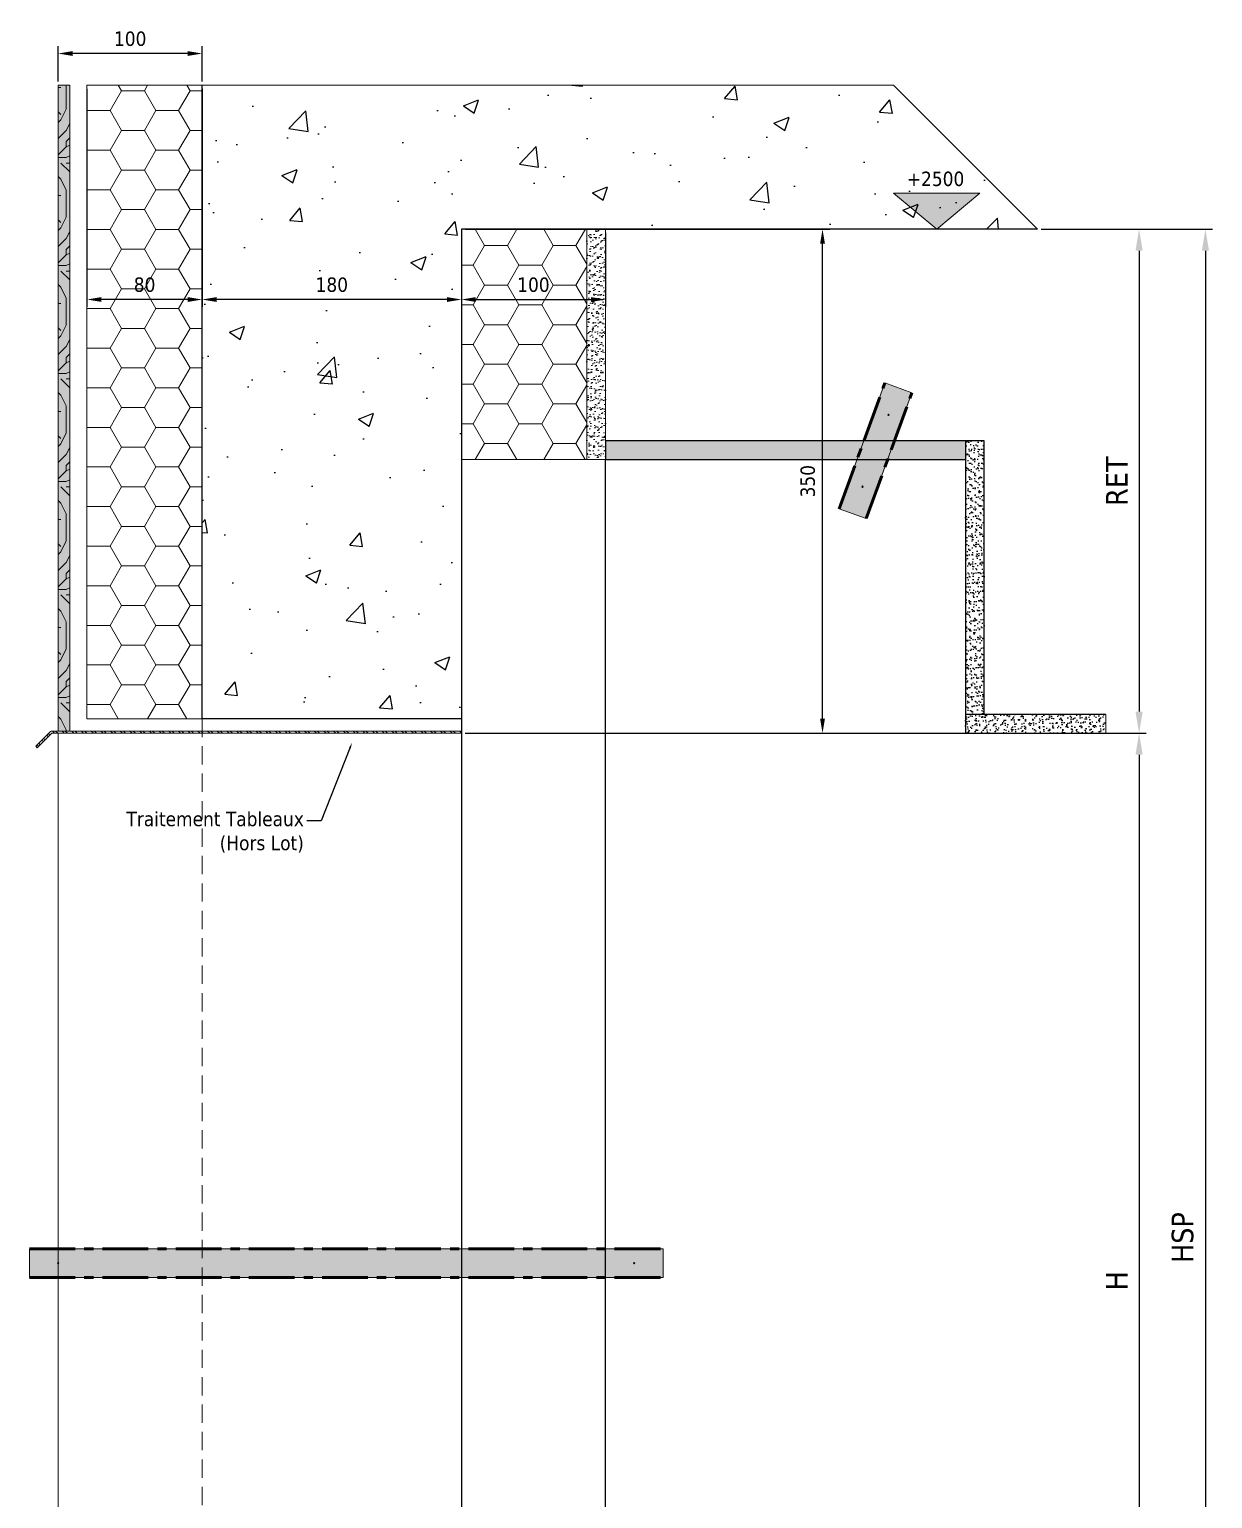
# Model space of a CAD drawing. Header units: millimetres. Extents: x -20000 to 230000, y -17405 to 24510.
# Drawn here: x 84700 to 85522, y 5613 to 6633 of the extents above; entities that cross this region are included whole.
import ezdxf
from ezdxf import colors
from ezdxf.entities.mleader import LeaderData, LeaderLine
from ezdxf.enums import TextEntityAlignment as Align
from ezdxf.math import Vec2, Vec3

# ---------------------------------------------------------------- set-up
doc = ezdxf.new("R2010")
doc.units = ezdxf.units.MM
doc.header["$PDMODE"] = 35
doc.header["$PDSIZE"] = 0.5
doc.linetypes.add('AXES', pattern=[50.800000000000004, 31.75, -6.35, 6.35, -6.35])
doc.linetypes.add('CACHE', pattern=[9.524999999999999, 6.35, -3.175])
doc.layers.get('0').update_dxf_attribs({"lineweight": 13})
doc.layers.get('Defpoints').update_dxf_attribs({"true_color": 0xc2a584})
for name, color, linetype, lineweight in [('0 - 1 (validé)', 3, 'Continuous', 13), ('1 - Aluminium', 150, 'Continuous', 13), ('1 - Axe', 1, 'AXES', 0), ('1 - BETON', 251, 'Continuous', 25), ('1 - Bois', 44, 'Continuous', 13), ('1 - Cotation', 32, 'Continuous', 13), ('1 - INTERROMPU', 253, 'CACHE', 13), ('1 - Isolant', 132, 'Continuous', 13), ('1 - Platre', 252, 'Continuous', 13), ('1 - Texte', 7, 'Continuous', 13)]:
    doc.layers.add(name, color=color, linetype=linetype, lineweight=lineweight)
doc.layers.add('0 - Invisible', color=43, linetype='Continuous', lineweight=0, plot=False)
doc.layers.add('Non visible', color=163, linetype='Continuous', lineweight=25, plot=False)
doc.layers.add('1 - Cache', color=7, linetype='Continuous', lineweight=0, true_color=0xffffff)
doc.styles.get("Standard").update_dxf_attribs({"font": 'ARIALUNI.TTF'})
doc.styles.add('Texte Poralu', font='tahomabd.ttf')
doc.dimstyles.new('100 - 1000', dxfattribs={"dimtxt": 15, "dimasz": 15, "dimexe": 5, "dimexo": 2.5, "dimgap": 8, "dimtad": 1, "dimdec": 1, "dimtxsty": 'Texte Poralu', "dimcen": 10, "dimazin": 0, "dimtfac": 1, "dimtdec": 1, "dimtmove": 0, "dimatfit": 3, "dimfxl": 1, "dimarcsym": 0})
doc.dimstyles.new('30 - 1000', dxfattribs={"dimtxt": 10, "dimasz": 10, "dimexe": 5, "dimexo": 2.5, "dimgap": 5, "dimtad": 1, "dimdec": 1, "dimtxsty": 'Texte Poralu', "dimcen": 5, "dimazin": 0, "dimtfac": 1, "dimtdec": 1, "dimtmove": 0, "dimatfit": 3, "dimfxl": 1, "dimarcsym": 0})

# ---------------------------------------------------------------- blocks, each defined once
blk = doc.blocks.new('Cadre Coupe_Elev')
at = {"layer": 'Defpoints'}
blk.add_point((5000, 5729.996620553562), dxfattribs=at)
at = {"color": 7}
blk.add_attdef('REPERE_1', text='', height=300, dxfattribs=at).set_placement((1000, 9000), align=Align.MIDDLE_CENTER)
at = {"layer": '1 - Texte', "color": 7}
for tag, p in [('DEFINITION1', (5000, 1200)), ('DEFINITION2', (5000, 800))]:
    blk.add_attdef(tag, text='', height=250, dxfattribs=at).set_placement(p, align=Align.MIDDLE_CENTER)
at = {"layer": 'Non visible', "style": 'Texte Poralu'}
for p in [(5447.11721373623, 4905.799125232807), (5447.11721373623, 4605.799125232807)]:
    blk.add_attdef('REPERE_2', text='', height=35, dxfattribs=at).set_placement(p, align=Align.MIDDLE_LEFT)
blk = doc.blocks.new('*U801')
at = {"layer": '1 - Isolant'}
h = blk.add_hatch(dxfattribs=at)
h.set_pattern_fill('HONEY', color=256, scale=5)
h.set_pattern_definition([(0, (-58597.14088961181, -19447.49265059331), (23.8125, 13.748153225), [15.875, -31.75]), (120, (-58597.14088961181, -19447.49265059331), (-23.81249994797095, 13.74815331511695), [15.87499999999993, -31.74999999999986]), (59.99999999999999, (-58597.14088961181, -19447.49265059331), (5.202904551637744e-08, 27.49630654011694), [-31.75, 15.875])])
h.paths.add_polyline_path([(1.397795734579446e-10, -349.9999999999866), (87.00000000012523, -349.9999999999866), (86.99999999999818, -190), (-1.818989403545856e-12, -190)])
at = {"layer": '1 - Platre'}
h = blk.add_hatch(dxfattribs=at)
h.set_pattern_fill('AR-SAND', color=256, scale=0.1)
h.set_pattern_definition([(37.50000000000001, (-58597.14088961181, -19447.49265059331), (-0.1600031295984046, 4.894132373293424), [0, -3.860800000000001, 0, -4.318000000000001, 0, -4.1275]), (7.499999999999999, (-58597.14088961181, -19447.49265059331), (4.495232831380027, 7.168251005683543), [0, -2.0828, 0, -3.4798, 0, -1.3335]), (327.5, (-58600.26508961181, -19447.49265059331), (7.90992370241458, 0.01437184678545691), [0, -1.27, 0, -4.572, 0, -5.969]), (317.5, (-58600.26508961181, -19447.49265059331), (7.635564524722972, 2.229293232572162), [0, -0.635, 0, -2.9972, 0, -3.429])])
h.paths.add_polyline_path([(100.0000000001325, -349.9999999999866), (99.99999999999818, -190), (86.99999999999818, -190), (87.00000000012523, -349.9999999999866)])
at = {"layer": '0 - Invisible'}
for points in [[(1.397795734579446e-10, -349.9999999999866), (87.00000000012523, -349.9999999999866)], [(87.00000000012523, -349.9999999999866), (100.0000000001325, -349.9999999999866)]]:
    blk.add_lwpolyline(points, dxfattribs=at)
at = {"layer": '1 - Isolant'}
blk.add_lwpolyline([(87.00000000012523, -349.9999999999866), (86.99999999999818, -190), (-1.818989403545856e-12, -190), (1.397795734579446e-10, -349.9999999999866)], dxfattribs=at)
at = {"layer": '1 - Platre'}
blk.add_lwpolyline([(100.0000000001325, -349.9999999999866), (99.99999999999818, -190), (86.99999999999818, -190), (87.00000000012523, -349.9999999999866)], dxfattribs=at)
blk = doc.blocks.new('*U797')
at = {"layer": '1 - Isolant'}
h = blk.add_hatch(dxfattribs=at)
h.set_pattern_fill('HONEY', color=256, scale=5, style=0)
h.set_pattern_definition([(0, (-80.00000000000003, 279.9999999999841), (23.8125, 13.748153225), [15.875, -31.75]), (120, (-80.00000000000003, 279.9999999999841), (-23.81249994797095, 13.74815331511695), [15.87499999999995, -31.7499999999999]), (59.99999999999999, (-80.00000000000003, 279.9999999999841), (5.202904551637744e-08, 27.49630654011694), [-31.75, 15.875])])
h.paths.add_polyline_path([(-80, 439.999999999985), (2.694133978409138e-14, 439.999999999985), (1.77635683940025e-15, -9.094947017729282e-13), (-80.00000000000003, -9.094947017729282e-13)])
at = {"layer": '0 - Invisible'}
blk.add_lwpolyline([(-80, 439.999999999985), (2.694133978409138e-14, 439.999999999985)], dxfattribs=at)
at = {"layer": '1 - Isolant'}
blk.add_lwpolyline([(2.694133978409138e-14, 439.999999999985), (0, 0), (0, 0), (1.77635683940025e-15, -9.094947017729282e-13), (-80.00000000000003, -9.094947017729282e-13), (-80, 439.999999999985)], dxfattribs=at)
blk = doc.blocks.new('*D1511')
at = {"layer": '1 - Cotation', "color": 0, "lineweight": -2, "transparency": 16777216}
for p, q in [((85002.50002455692, 6144.331641222817), (85475.53804503876, 6144.331641222817)), ((85470.53804503876, 6129.331641222817), (85470.53804503876, 5398.732209340044)), ((85102.50002455685, 5383.732209340044), (85475.53804503876, 5383.732209340044))]:
    blk.add_line(p, q, dxfattribs=at)
at = {"layer": '1 - Cotation', "color": 0, "transparency": 16777216}
for points in [[(85468.03804503876, 6129.331641222817), (85473.03804503876, 6129.331641222817), (85470.53804503876, 6144.331641222817)], [(85468.03804503876, 5398.732209340044), (85473.03804503876, 5398.732209340044), (85470.53804503876, 5383.732209340044)]]:
    blk.add_solid(points, dxfattribs=at)
at = {"layer": 'Defpoints', "color": 0, "transparency": 16777216}
for p in [(85000.00002455692, 6144.331641222817), (85100.00002455685, 5383.732209340044), (85470.53804503876, 5383.732209340044)]:
    blk.add_point(p, dxfattribs=at)
at = {"layer": '1 - Cotation', "color": 0, "transparency": 16777216, "insert": (85455.03804503876, 5764.031925281444), "char_height": 15, "attachment_point": 5, "rotation": 90, "style": 'Texte Poralu'}
blk.add_mtext('H', dxfattribs=at)
blk = doc.blocks.new('*D1512')
at = {"layer": '1 - Cotation', "color": 0, "lineweight": -2, "transparency": 16777216}
for p, q in [((85402.500024557, 6494.331641222817), (85521.60359279602, 6494.331641222817)), ((85516.60359279602, 6479.331641222817), (85516.60359279602, 5108.73220933936)), ((85402.5000245568, 5093.73220933936), (85521.60359279602, 5093.73220933936))]:
    blk.add_line(p, q, dxfattribs=at)
at = {"layer": '1 - Cotation', "color": 0, "transparency": 16777216}
for points in [[(85514.10359279602, 6479.331641222817), (85519.10359279602, 6479.331641222817), (85516.60359279602, 6494.331641222817)], [(85514.10359279602, 5108.73220933936), (85519.10359279602, 5108.73220933936), (85516.60359279602, 5093.73220933936)]]:
    blk.add_solid(points, dxfattribs=at)
at = {"layer": 'Defpoints', "color": 0, "transparency": 16777216}
for p in [(85400.000024557, 6494.331641222817), (85400.0000245568, 5093.73220933936), (85516.60359279602, 5093.73220933936)]:
    blk.add_point(p, dxfattribs=at)
at = {"layer": '1 - Cotation', "color": 0, "transparency": 16777216, "insert": (85500.83159816875, 5794.031925281102), "char_height": 15, "attachment_point": 5, "rotation": 90, "style": 'Texte Poralu'}
blk.add_mtext('HSP', dxfattribs=at)
blk = doc.blocks.new('*U829')
at = {"layer": '1 - BETON'}
h = blk.add_hatch(dxfattribs=at)
h.set_pattern_fill('CONCRETE', color=256, scale=15, style=0, pattern_type=2)
h.set_pattern_definition([(49.99999999999999, (119.9999999999999, 39.99999999998496), (107.589027390113, -9.412820247389266), [11.25, -123.75]), (355, (119.9999999999999, 39.99999999998496), (-20.81270004195, 112.8288200550018), [9, -99]), (100.4514, (128.965752, 39.21559899998496), (86.77640725710323, 103.415931309143), [9.5610285, -105.1713168]), (46.18420000000002, (119.9999999999999, 69.99999999998496), (160.0861572938467, -24.82785214935271), [16.87499999999986, -185.6249999999989]), (96.6356, (133.3405117499999, 67.93100394998496), (140.1994058323055, 146.1176806350663), [14.3415432, -157.75695]), (351.1842, (119.9999999999999, 69.99999999998496), (140.1992917700441, 146.1177901387987), [13.5, -148.5]), (21, (134.9999999999999, 62.49999999998496), (89.53605781776925, -60.39283359980082), [11.25, -123.75]), (326.0000000000001, (134.9999999999999, 62.49999999998496), (36.49729978823726, 108.772506757028), [9, -99]), (71.4514, (142.46133495, 57.46725909998497), (126.0333942872235, 48.37957450649286), [9.5610285, -105.1713168]), (37.50000000000001, (119.9999999999999, 39.99999999998496), (1.8239782975936, 49.93407807469672), [0, -97.8, 0, -100.5, 0, -99.375]), (7.499999999999999, (119.9999999999999, 39.99999999998496), (39.46043061632229, 59.16175678235403), [0, -57.3, 0, -95.55, 0, -37.875]), (327.5, (86.54999999999994, 39.99999999998496), (80.07336542586135, -3.383230760156963), [0, -37.5, 0, -117, 0, -155.25]), (317.5, (71.54999999999995, 39.99999999998496), (87.47792540135794, 15.01574734984766), [0, -48.75, 0, -77.69999999999999, 0, -110.25])])
h.paths.add_polyline_path([(400, 339.999999999985), (300, 439.999999999985), (-180, 439.999999999985), (-180, 0), (0, 0), (0, 339.999999999985)])
at = {"layer": '0 - Invisible'}
blk.add_lwpolyline([(400, 339.999999999985), (300, 439.999999999985), (-180, 439.999999999985)], dxfattribs=at)
at = {"layer": '1 - BETON'}
blk.add_lwpolyline([(400, 339.999999999985), (0, 339.999999999985), (0, 0), (-180, 0), (-180, 439.999999999985)], dxfattribs=at)
blk = doc.blocks.new('*D1513')
at = {"layer": 'Defpoints', "color": 0, "lineweight": -2, "transparency": 16777216}
for p, q in [((85000.00002455676, 6491.8316412228), (85000.00002455676, 6440.505853438952)), ((85100.00002455703, 6491.831641222801), (85100.00002455703, 6440.505853438952)), ((85010.00002455676, 6445.505853438952), (85090.00002455703, 6445.505853438952))]:
    blk.add_line(p, q, dxfattribs=at)
at = {"layer": 'Defpoints', "color": 0, "transparency": 16777216}
for p in [(85000.00002455676, 6494.3316412228), (85100.00002455703, 6494.331641222801), (85100.00002455703, 6445.505853438952)]:
    blk.add_point(p, dxfattribs=at)
for points in [[(85010.00002455676, 6447.172520105619), (85010.00002455676, 6443.839186772285), (85000.00002455676, 6445.505853438952)], [(85090.00002455703, 6447.172520105619), (85090.00002455703, 6443.839186772285), (85100.00002455703, 6445.505853438952)]]:
    blk.add_solid(points, dxfattribs=at)
at = {"layer": 'Defpoints', "color": 0, "transparency": 16777216, "insert": (85050.0000245569, 6455.710688898992), "char_height": 10, "attachment_point": 5, "style": 'Texte Poralu'}
blk.add_mtext('100', dxfattribs=at)
blk = doc.blocks.new('*D1517')
at = {"layer": 'Defpoints', "color": 0, "lineweight": -2, "transparency": 16777216}
for p, q in [((84820.00002455694, 6591.831641222801), (84820.00002455694, 6440.505853438952)), ((85000.00002455676, 6491.8316412228), (85000.00002455676, 6440.505853438952)), ((84990.00002455676, 6445.505853438952), (84830.00002455694, 6445.505853438952))]:
    blk.add_line(p, q, dxfattribs=at)
at = {"layer": 'Defpoints', "color": 0, "transparency": 16777216}
for p in [(84820.00002455694, 6594.331641222801), (85000.00002455676, 6494.3316412228), (84820.00002455694, 6445.505853438952)]:
    blk.add_point(p, dxfattribs=at)
for points in [[(84830.00002455694, 6447.172520105619), (84830.00002455694, 6443.839186772285), (84820.00002455694, 6445.505853438952)], [(84990.00002455676, 6447.172520105619), (84990.00002455676, 6443.839186772285), (85000.00002455676, 6445.505853438952)]]:
    blk.add_solid(points, dxfattribs=at)
at = {"layer": 'Defpoints', "color": 0, "transparency": 16777216, "insert": (84910.00002455685, 6455.734194607521), "char_height": 10, "attachment_point": 5, "style": 'Texte Poralu'}
blk.add_mtext('180', dxfattribs=at)
blk = doc.blocks.new('*D1514')
at = {"layer": '1 - Cotation', "color": 0, "lineweight": -2, "transparency": 16777216}
for p, q in [((85402.50002455694, 6494.331641222801), (85475.53804503876, 6494.331641222801)), ((85470.53804503876, 6479.331641222801), (85470.53804503876, 6159.331641222817)), ((85002.50002455692, 6144.331641222817), (85475.53804503876, 6144.331641222817))]:
    blk.add_line(p, q, dxfattribs=at)
at = {"layer": '1 - Cotation', "color": 0, "transparency": 16777216}
for points in [[(85468.03804503876, 6479.331641222801), (85473.03804503876, 6479.331641222801), (85470.53804503876, 6494.331641222801)], [(85468.03804503876, 6159.331641222817), (85473.03804503876, 6159.331641222817), (85470.53804503876, 6144.331641222817)]]:
    blk.add_solid(points, dxfattribs=at)
at = {"layer": 'Defpoints', "color": 0, "transparency": 16777216}
for p in [(85400.00002455694, 6494.331641222801), (85000.00002455692, 6144.331641222817), (85470.53804503876, 6144.331641222817)]:
    blk.add_point(p, dxfattribs=at)
at = {"layer": '1 - Cotation', "color": 0, "transparency": 16777216, "insert": (85455.03804503876, 6319.331641222823), "char_height": 15, "attachment_point": 5, "rotation": 90, "style": 'Texte Poralu'}
blk.add_mtext('RET', dxfattribs=at)
blk = doc.blocks.new('*U474')
blk.add_hatch(color=256).paths.add_polyline_path([(-70, 0), (-100, 25), (-40, 25)])
blk.add_line((0, 0), (-95, 0))
blk.add_lwpolyline([(-70, 0), (-100, 25), (-40, 25), (-70, 0)])
at = {"style": 'Texte Poralu'}
blk.add_attdef('HAUTEUR', text='', height=10, dxfattribs=at).set_placement((-70, 34.99999999999997), align=Align.MIDDLE_CENTER)
blk = doc.blocks.new('*D1518')
at = {"layer": 'Defpoints', "color": 0, "lineweight": -2, "transparency": 16777216}
for p, q in [((85002.50002455694, 6494.331641222801), (85255.74233473121, 6494.331641222801)), ((85250.74233473121, 6154.331641222817), (85250.74233473121, 6484.331641222801)), ((85002.50002455692, 6144.331641222817), (85255.74233473121, 6144.331641222817))]:
    blk.add_line(p, q, dxfattribs=at)
at = {"layer": 'Defpoints', "color": 0, "transparency": 16777216}
for p in [(85000.00002455694, 6494.331641222801), (85250.74233473121, 6494.331641222801), (85000.00002455692, 6144.331641222817)]:
    blk.add_point(p, dxfattribs=at)
for points in [[(85249.07566806454, 6484.331641222801), (85252.40900139789, 6484.331641222801), (85250.74233473121, 6494.331641222801)], [(85249.07566806454, 6154.331641222817), (85252.40900139789, 6154.331641222817), (85250.74233473121, 6144.331641222817)]]:
    blk.add_solid(points, dxfattribs=at)
at = {"layer": 'Defpoints', "color": 0, "transparency": 16777216, "insert": (85240.53414131282, 6319.331641222823), "char_height": 10, "attachment_point": 5, "rotation": 90, "style": 'Texte Poralu'}
blk.add_mtext('350', dxfattribs=at)
blk = doc.blocks.new('*D1519')
at = {"layer": 'Defpoints', "color": 0, "lineweight": -2, "transparency": 16777216}
for p, q in [((84740.00002455694, 6591.831641222801), (84740.00002455694, 6440.505853438954)), ((84820.00002455694, 6591.831641222801), (84820.00002455694, 6440.505853438954)), ((84810.00002455694, 6445.505853438954), (84750.00002455694, 6445.505853438954))]:
    blk.add_line(p, q, dxfattribs=at)
at = {"layer": 'Defpoints', "color": 0, "transparency": 16777216}
for p in [(84740.00002455694, 6594.331641222801), (84820.00002455694, 6594.331641222801), (84740.00002455694, 6445.505853438954)]:
    blk.add_point(p, dxfattribs=at)
for points in [[(84750.00002455694, 6447.172520105621), (84750.00002455694, 6443.839186772287), (84740.00002455694, 6445.505853438954)], [(84810.00002455694, 6447.172520105621), (84810.00002455694, 6443.839186772287), (84820.00002455694, 6445.505853438954)]]:
    blk.add_solid(points, dxfattribs=at)
at = {"layer": 'Defpoints', "color": 0, "transparency": 16777216, "insert": (84780.00002455694, 6455.734194607523), "char_height": 10, "attachment_point": 5, "style": 'Texte Poralu'}
blk.add_mtext('80', dxfattribs=at)
blk = doc.blocks.new('*D1515')
at = {"layer": '1 - Cotation', "color": 0, "lineweight": -2, "transparency": 16777216}
for p, q in [((84720.00002455694, 6596.831641222803), (84720.00002455694, 6621.338765349064)), ((84810.00002455694, 6616.338765349064), (84730.00002455694, 6616.338765349064)), ((84820.00002455694, 6596.831641222801), (84820.00002455694, 6621.338765349064))]:
    blk.add_line(p, q, dxfattribs=at)
at = {"layer": '1 - Cotation', "color": 0, "transparency": 16777216}
for points in [[(84730.00002455694, 6618.005432015731), (84730.00002455694, 6614.672098682398), (84720.00002455694, 6616.338765349064)], [(84810.00002455694, 6618.005432015731), (84810.00002455694, 6614.672098682398), (84820.00002455694, 6616.338765349064)]]:
    blk.add_solid(points, dxfattribs=at)
at = {"layer": 'Defpoints', "color": 0, "transparency": 16777216}
for p in [(84720.00002455694, 6616.338765349064), (84720.00002455694, 6594.331641222803), (84820.00002455694, 6594.331641222801)]:
    blk.add_point(p, dxfattribs=at)
at = {"layer": '1 - Cotation', "color": 0, "transparency": 16777216, "insert": (84770.00002455694, 6626.543600809105), "char_height": 10, "attachment_point": 5, "style": 'Texte Poralu'}
blk.add_mtext('100', dxfattribs=at)
blk = doc.blocks.new('*U839')
at = {"layer": '1 - Cache'}
blk.add_hatch(color=256, dxfattribs=at).paths.add_polyline_path([(-20, -10), (419.999999999899, -10), (419.999999999899, 10), (-20, 10)])
at = {"layer": '0 - Invisible'}
blk.add_lwpolyline([(-20, -10), (419.999999999899, -10), (419.999999999899, 10), (-20, 10)], close=True, dxfattribs=at)
for p in [(0, 0), (399.999999999899, 0)]:
    blk.add_point(p, dxfattribs=at)
at = {"layer": '1 - Axe', "lineweight": 50}
for p, q in [((-20, 10), (419.999999999899, 10)), ((-20, -10), (419.999999999899, -10))]:
    blk.add_line(p, q, dxfattribs=at)
blk = doc.blocks.new('*U831')
at = {"layer": '1 - Aluminium'}
h = blk.add_hatch(dxfattribs=at)
h.set_pattern_fill('ANSI32', color=256, scale=0.5, angle=90, style=0)
h.set_pattern_definition([(135, (-295.6066017177927, -10.16726188958273), (-3.367596045400933, -3.367596045400933), []), (135, (-295.6066017177927, -7.922196889579936), (-3.367596045400933, -3.367596045400933), [])])
edge = h.paths.add_edge_path()
edge.add_line((0, 1.5), (0, 0))
edge.add_line((0, 0), (-284.3786796564291, 0))
edge.add_line((-284.3786796564291, 0), (-294.5459415460118, -10.16726188958273))
edge.add_line((-294.5459415460118, -10.16726188958273), (-295.6066017177927, -9.106601717801821))
edge.add_line((-295.6066017177927, -9.106601717801821), (-285.43933982821, 1.06066017178091))
edge.add_arc((-284.378679656431, -7.696066006701585e-13), 1.500000000000757, 89.99999999992838, 134.9999999999286, ccw=False)
edge.add_line((-284.3786796564291, 1.5), (0, 1.5))
blk.add_lwpolyline([(0, 1.5), (0, 0), (0, 0, -0.414213562373095), (0, 0), (-284.3786796564291, 0), (-294.5459415460118, -10.16726188958273), (-295.6066017177927, -9.106601717801821), (-285.43933982821, 1.06066017178091, -0.198912367379658), (-284.3786796564291, 1.5), (0, 1.5)], format="xyb", close=True, dxfattribs=at)
blk = doc.blocks.new('*U832')
at = {"layer": '1 - Bois'}
h = blk.add_hatch(dxfattribs=at)
h.set_pattern_fill('352', color=256, scale=75, style=0, pattern_type=2)
h.set_pattern_definition([(0, (449.7499999999858, -17), (75, 75), [22.5, -52.5]), (0, (449.7499999999858, -13.25), (75, 75), [22.5, -52.5]), (0, (453.4999999999858, -5.75), (75, 75), [15, -60]), (0, (457.2499999999858, 1.75), (75, 75), [11.25, -63.75]), (0, (457.2499999999858, 9.25), (75, 75), [7.5, -67.5]), (0, (438.4999999999858, 16.75), (75, 75), [3.75, -18.75, 3.75, -48.75]), (0, (449.7499999999858, 20.5), (75, 75), [3.75, -30, 11.25, -30]), (0, (464.7499999999858, 24.25), (75, 75), [3.75, -3.75, 3.75, -63.75]), (0, (460.9999999999858, 28), (75, 75), [3.75, -71.25]), (0, (457.2499999999858, 35.5), (75, 75), [11.25, -63.75]), (0, (457.2499999999858, 43), (75, 75), [15, -60]), (0, (453.4999999999858, 50.5), (75, 75), [18.75, -22.5, 3.75, -30]), (90, (423.4999999999858, 5.5), (-74.99999999999999, 75), [3.75, -7.5, 18.75, -45]), (90, (427.2499999999858, 13), (-74.99999999999999, 75), [3.75, -3.75, 11.25, -56.25]), (90, (430.9999999999858, 43), (-74.99999999999999, 75), [7.5, -67.5]), (90, (434.7499999999858, 13), (-74.99999999999999, 75), [15, -22.5, 3.75, -33.75]), (90, (438.4999999999858, 54.25), (-74.99999999999999, 75), [3.75, -71.25]), (90, (442.2499999999858, 16.75), (-74.99999999999999, 75), [11.25, -63.75]), (90, (449.7499999999858, 20.5), (-74.99999999999999, 75), [7.5, -67.5]), (90, (457.2499999999858, 20.5), (-74.99999999999999, 75), [3.75, -11.25, 11.25, -48.75]), (90, (460.9999999999858, 24.25), (-74.99999999999999, 75), [3.75, -71.25]), (90, (464.7499999999858, 9.25), (-74.99999999999999, 75), [10.5, -64.5]), (90, (468.4999999999858, -5.75), (-74.99999999999999, 75), [7.5, -67.5]), (90, (475.9999999999858, 24.25), (-74.99999999999999, 75), [3.75, -71.25]), (90, (483.4999999999858, 20.5), (-74.99999999999999, 75), [11.25, -63.75]), (90, (490.9999999999858, 20.5), (-74.99999999999999, 75), [11.25, -63.75]), (45, (479.7499999999858, -9.5), (8.326672684688674e-15, 75.00000000142686), [5.30325, -5.30325, 5.30325, -90.15626715]), (45, (464.7499999999858, 9.25), (8.326672684688674e-15, 75.00000000142686), [10.6065, -95.45951715]), (45, (434.7499999999858, 46.75), (8.326672684688674e-15, 75.00000000142686), [10.6065, -95.45951715]), (45, (449.7499999999858, 28), (8.326672684688674e-15, 75.00000000142686), [10.6065, -95.45951715]), (45, (453.4999999999858, 13), (8.326672684688674e-15, 75.00000000142686), [10.6065, -95.45951715]), (45, (475.9999999999858, -2), (8.326672684688674e-15, 75.00000000142686), [10.6065, -95.45951715]), (45, (468.4999999999858, 1.75), (8.326672684688674e-15, 75.00000000142686), [15.9099, -90.15611715]), (45, (445.9999999999858, 35.5), (8.326672684688674e-15, 75.00000000142686), [5.30325, -100.76276715]), (45, (442.2499999999858, 43), (8.326672684688674e-15, 75.00000000142686), [5.30325, -100.76276715]), (45, (472.2499999999858, 43), (8.326672684688674e-15, 75.00000000142686), [5.30325, -100.76276715]), (45, (442.2499999999858, 5.5), (8.326672684688674e-15, 75.00000000142686), [5.30325, -100.76276715]), (45, (483.4999999999858, 31.75), (8.326672684688674e-15, 75.00000000142686), [5.30325, -100.76276715]), (45, (457.2499999999858, 24.25), (8.326672684688674e-15, 75.00000000142686), [5.30325, -100.76276715]), (45, (464.7499999999858, 31.75), (8.326672684688674e-15, 75.00000000142686), [5.30325, -100.76276715]), (135, (460.9999999999858, 16.75), (-75.00000000142686, 8.326672684688674e-15), [5.30325, -5.30325, 15.9099, -79.54961714999999]), (135, (472.2499999999858, 16.75), (-75.00000000142686, 8.326672684688674e-15), [5.30325, -100.76276715]), (135, (472.2499999999858, -9.5), (-75.00000000142686, 8.326672684688674e-15), [5.30325, -100.76276715]), (135, (457.2499999999858, 9.25), (-75.00000000142686, 8.326672684688674e-15), [5.30325, -100.76276715]), (135, (468.4999999999858, 24.25), (-75.00000000142686, 8.326672684688674e-15), [5.30325, -100.76276715]), (135, (449.7499999999858, 5.5), (-75.00000000142686, 8.326672684688674e-15), [5.30325, -100.76276715]), (135, (479.7499999999858, 5.5), (-75.00000000142686, 8.326672684688674e-15), [5.30325, -100.76276715]), (135, (427.2499999999858, -17), (-75.00000000142686, 8.326672684688674e-15), [5.30325, -100.76276715]), (135, (430.9999999999858, -13.25), (-75.00000000142686, 8.326672684688674e-15), [10.6065, -95.45951715]), (135, (434.7499999999858, -9.5), (-75.00000000142686, 8.326672684688674e-15), [10.6065, -95.45951715]), (135, (442.2499999999858, -9.5), (-75.00000000142686, 8.326672684688674e-15), [10.6065, -95.45951715]), (135, (445.9999999999858, -2), (-75.00000000142686, 8.326672684688674e-15), [10.6065, -95.45951715]), (135, (475.9999999999858, 28), (-75.00000000142686, 8.326672684688674e-15), [10.6065, -95.45951715]), (135, (490.9999999999858, -9.5), (-75.00000000142686, 8.326672684688674e-15), [10.6065, -95.45951715]), (135, (494.7499999999858, 50.5), (-75.00000000142686, 8.326672684688674e-15), [10.6065, -95.45951715]), (135, (494.7499999999858, 43), (-75.00000000142686, 8.326672684688674e-15), [10.6065, -95.45951715]), (135, (487.2499999999858, 39.25), (-75.00000000142686, 8.326672684688674e-15), [10.6065, -95.45951715]), (135, (434.7499999999858, 39.25), (-75.00000000142686, 8.326672684688674e-15), [15.9099, -90.15611715]), (135, (483.4999999999858, 31.75), (-75.00000000142686, 8.326672684688674e-15), [15.9099, -90.15611715]), (26.56505119999999, (442.2499999999858, 54.25), (75.00000000000706, 3.000483611570459e-08), [8.385, -159.320098275]), (26.56505119999999, (442.2499999999858, 16.75), (75.00000000000706, 3.000483611570459e-08), [8.385, -159.320098275]), (26.56505119999999, (449.7499999999858, 39.25), (75.00000000000706, 3.000483611570459e-08), [8.385, -159.320098275]), (26.56505119999999, (472.2499999999858, -13.25), (75.00000000000706, 3.000483611570459e-08), [8.385, -159.320098275]), (26.56505119999999, (468.4999999999858, -5.75), (75.00000000000706, 3.000483611570459e-08), [8.385, -159.320098275]), (26.56505119999999, (445.9999999999858, 9.25), (75.00000000000706, 3.000483611570459e-08), [8.385, -159.320098275]), (26.56505119999999, (445.9999999999858, 46.75), (75.00000000000706, 3.000483611570459e-08), [8.385, -159.320098275]), (26.56505119999999, (468.4999999999858, 24.25), (75.00000000000706, 3.000483611570459e-08), [16.77, -150.935098275]), (63.43494882, (468.4999999999858, 35.5), (3.824898731075166e-09, 75.00000000000705), [8.384999999999982, -159.3200982749997]), (63.43494882, (479.7499999999858, 13), (3.824898731075166e-09, 75.00000000000705), [8.384999999999982, -159.3200982749997]), (63.43494882, (442.2499999999858, 28), (3.824898731075166e-09, 75.00000000000705), [8.384999999999982, -159.3200982749997]), (63.43494882, (427.2499999999858, 31.75), (3.824898731075166e-09, 75.00000000000705), [8.384999999999982, -159.3200982749997]), (63.43494882, (472.2499999999858, 16.75), (3.824898731075166e-09, 75.00000000000705), [8.384999999999982, -159.3200982749997]), (63.43494882, (464.7499999999858, 16.75), (3.824898731075166e-09, 75.00000000000705), [8.384999999999982, -159.3200982749997]), (63.43494882, (434.7499999999858, 28), (3.824898731075166e-09, 75.00000000000705), [16.76999999999996, -150.9350982749997]), (63.43494882, (490.9999999999858, 1.75), (3.824898731075166e-09, 75.00000000000705), [16.76999999999996, -150.9350982749997]), (63.43494882, (483.4999999999858, 5.5), (3.824898731075166e-09, 75.00000000000705), [16.76999999999996, -150.9350982749997]), (116.5650512, (423.4999999999858, -5.75), (-3.000486109572265e-08, 75.00000000000705), [8.384999999999982, -159.3200982749997]), (116.5650512, (423.4999999999858, 35.5), (-3.000486109572265e-08, 75.00000000000705), [8.384999999999982, -159.3200982749997]), (116.5650512, (438.4999999999858, -17), (-3.000486109572265e-08, 75.00000000000705), [8.384999999999982, -159.3200982749997]), (116.5650512, (430.9999999999858, 50.5), (-3.000486109572265e-08, 75.00000000000705), [8.384999999999982, -159.3200982749997]), (116.5650512, (438.4999999999858, 5.5), (-3.000486109572265e-08, 75.00000000000705), [8.384999999999982, -159.3200982749997]), (116.5650512, (453.4999999999858, 13), (-3.000486109572265e-08, 75.00000000000705), [8.384999999999982, -159.3200982749997]), (116.5650512, (460.9999999999858, 28), (-3.000486109572265e-08, 75.00000000000705), [8.384999999999982, -159.3200982749997]), (116.5650512, (427.2499999999858, -2), (2.408598827469133e-05, 75.00001205800363), [8.384999999999982, -159.3200982749997]), (116.5650512, (445.9999999999858, 9.25), (-3.000486109572265e-08, 75.00000000000705), [8.384999999999982, -159.3200982749997]), (116.5650512, (468.4999999999858, 1.75), (-3.000486109572265e-08, 75.00000000000705), [8.384999999999982, -159.3200982749997]), (116.5650512, (475.9999999999858, 9.25), (-3.000486109572265e-08, 75.00000000000705), [8.384999999999982, -159.3200982749997]), (116.5650512, (490.9999999999858, 31.75), (-3.000486109572265e-08, 75.00000000000705), [8.384999999999982, -159.3200982749997]), (116.5650512, (434.7499999999858, 54.25), (-3.000486109572265e-08, 75.00000000000705), [8.384999999999982, -159.3200982749997]), (116.5650512, (423.4999999999858, 50.5), (-3.000486109572265e-08, 75.00000000000705), [16.76999999999996, -150.9350982749997]), (116.5650512, (434.7499999999858, -2), (-3.000486109572265e-08, 75.00000000000705), [16.76999999999996, -150.9350982749997]), (153.43494882, (423.4999999999858, -13.25), (-75.00000000000705, 3.82492371109322e-09), [8.385, -159.320098275]), (153.43494882, (487.2499999999858, -17), (-75.00000000000705, 3.82492371109322e-09), [8.385, -159.320098275]), (153.43494882, (483.4999999999858, 20.5), (-75.00000000000705, 3.82492371109322e-09), [8.385, -159.320098275]), (153.43494882, (453.4999999999858, -5.75), (-75.00000000000705, 3.82492371109322e-09), [8.385, -159.320098275]), (153.43494882, (449.7499999999858, -13.25), (-75.00000000000705, 3.82492371109322e-09), [8.385, -159.320098275]), (153.43494882, (457.2499999999858, 1.75), (-75.00000000000705, 3.82492371109322e-09), [8.385, -159.320098275]), (153.43494882, (479.7499999999858, 46.75), (-75.00000000000705, 3.82492371109322e-09), [8.385, -159.320098275]), (153.43494882, (487.2499999999858, 50.5), (-75.00000000000705, 3.82492371109322e-09), [16.77, -150.935098275])])
h.paths.add_polyline_path([(0, 0), (448.4999999999858, 0), (448.4999999999858, 8), (0, 8)])
at = {"layer": '1 - Cache'}
h = blk.add_hatch(color=256, dxfattribs=at)
h.dxf.hatch_style = 2
h.paths.add_polyline_path([(0, 0), (448.4999999999858, 0), (448.4999999999858, 8), (0, 8)])
at = {"layer": '1 - Bois'}
blk.add_lwpolyline([(0, 0), (448.4999999999858, 0), (448.4999999999858, 8), (0, 8)], close=True, dxfattribs=at)
blk = doc.blocks.new('*U1103')
at = {"layer": '1 - BETON'}
h = blk.add_hatch(dxfattribs=at)
h.set_pattern_fill('AR-SAND', color=256, scale=0.1)
h.set_pattern_definition([(37.50000000000001, (3.000000000002506, -49.99999999998118), (-0.1600031295984046, 4.894132373293424), [0, -3.860800000000001, 0, -4.318000000000001, 0, -4.1275]), (7.499999999999999, (3.000000000002506, -49.99999999998118), (4.495232831380027, 7.168251005683543), [0, -2.0828, 0, -3.4798, 0, -1.3335]), (327.5, (-0.1241999999974945, -49.99999999998118), (7.90992370241458, 0.01437184678545762), [0, -1.27, 0, -4.572, 0, -5.969]), (317.5, (-0.1241999999974945, -49.99999999998118), (7.635564524722972, 2.229293232572163), [0, -0.635, 0, -2.9972, 0, -3.429])])
h.paths.add_polyline_path([(13.00000000000247, -249.9999999999812), (13.00000000000213, 0), (0, 0), (3.425127812375328e-13, -249.9999999999812)])
at = {"layer": '0 - Invisible'}
blk.add_line((3.425127812375328e-13, -249.9999999999812), (13.00000000000247, -249.9999999999812), dxfattribs=at)
at = {"layer": '1 - BETON'}
blk.add_lwpolyline([(13.00000000000247, -249.9999999999812), (13.00000000000213, 0), (0, 0), (3.425127812375328e-13, -249.9999999999812)], dxfattribs=at)
blk = doc.blocks.new('*U1528')
at = {"layer": '1 - BETON'}
h = blk.add_hatch(dxfattribs=at)
h.set_pattern_fill('AR-SAND', color=256, scale=0.1)
h.set_pattern_definition([(37.50000000000001, (3.000000000002274, 102.5385626911337), (-0.1600031295984046, 4.894132373293424), [0, -3.860800000000001, 0, -4.318000000000001, 0, -4.1275]), (7.499999999999999, (3.000000000002274, 102.5385626911337), (4.495232831380027, 7.168251005683543), [0, -2.0828, 0, -3.4798, 0, -1.3335]), (327.5, (-0.1241999999977264, 102.5385626911337), (7.90992370241458, 0.01437184678545762), [0, -1.27, 0, -4.572, 0, -5.969]), (317.5, (-0.1241999999977264, 102.5385626911337), (7.635564524722972, 2.229293232572163), [0, -0.635, 0, -2.9972, 0, -3.429])])
h.paths.add_polyline_path([(13.00000000000224, -97.46143730886627), (13.00000000000213, 0), (0, 0), (1.106982136958001e-13, -97.46143730886627)])
at = {"layer": '0 - Invisible'}
blk.add_line((1.106982136958001e-13, -97.46143730886627), (13.00000000000224, -97.46143730886627), dxfattribs=at)
at = {"layer": '1 - BETON'}
blk.add_lwpolyline([(13.00000000000224, -97.46143730886627), (13.00000000000213, 0), (0, 0), (1.106982136958001e-13, -97.46143730886627)], dxfattribs=at)
blk = doc.blocks.new('*U1102')
at = {"layer": '1 - BETON'}
h = blk.add_hatch(dxfattribs=at)
h.set_pattern_fill('AR-SAND', color=256, scale=0.1)
h.set_pattern_definition([(37.50000000000001, (3.000000000002414, 10.00000000000193), (-0.1600031295984046, 4.894132373293424), [0, -3.860800000000001, 0, -4.318000000000001, 0, -4.1275]), (7.499999999999999, (3.000000000002414, 10.00000000000193), (4.495232831380027, 7.168251005683543), [0, -2.0828, 0, -3.4798, 0, -1.3335]), (327.5, (-0.124199999997586, 10.00000000000193), (7.90992370241458, 0.01437184678545762), [0, -1.27, 0, -4.572, 0, -5.969]), (317.5, (-0.124199999997586, 10.00000000000193), (7.635564524722972, 2.229293232572163), [0, -0.635, 0, -2.9972, 0, -3.429])])
h.paths.add_polyline_path([(13.00000000000238, -189.9999999999981), (13.00000000000213, 0), (0, 0), (2.510304040084199e-13, -189.9999999999981)])
at = {"layer": '0 - Invisible'}
blk.add_line((2.510304040084199e-13, -189.9999999999981), (13.00000000000238, -189.9999999999981), dxfattribs=at)
at = {"layer": '1 - BETON'}
blk.add_lwpolyline([(13.00000000000238, -189.9999999999981), (13.00000000000213, 0), (0, 0), (2.510304040084199e-13, -189.9999999999981)], dxfattribs=at)
blk = doc.blocks.new('*U1104')
at = {"layer": '1 - Cache'}
blk.add_hatch(color=256, dxfattribs=at).paths.add_polyline_path([(-19.99999999999933, -10.00000000000134), (72.99999999999764, -9.99999999999524), (72.99999999999632, 10.00000000000476), (-20.00000000000067, 9.999999999998659)])
at = {"layer": '0 - Invisible'}
blk.add_lwpolyline([(-19.99999999999933, -10.00000000000134), (72.99999999999764, -9.99999999999524), (72.99999999999632, 10.00000000000476), (-20.00000000000067, 9.999999999998659)], close=True, dxfattribs=at)
for p in [(0, 0), (52.99999999999699, 3.417543918461945e-12)]:
    blk.add_point(p, dxfattribs=at)
at = {"layer": '1 - Axe', "lineweight": 50}
for p, q in [((-20.00000000000067, 9.999999999998659), (72.99999999999632, 10.00000000000476)), ((-19.99999999999933, -10.00000000000134), (72.99999999999764, -9.99999999999524))]:
    blk.add_line(p, q, dxfattribs=at)

msp = doc.modelspace()

# ---------------------------------------------------------------- linework, layer by layer
at = {"layer": '1 - BETON', "ltscale": 2}
msp.add_line((85100.00002455604, 5383.732209340044), (85100.00002455688, 6334.331641222817), dxfattribs=at)
msp.add_lwpolyline([(85000.00002455694, 6154.331641222817), (85000.00002455604, 5383.732209340044), (85000.00002455604, 5383.732209340044)], dxfattribs=at)
at = {"layer": '1 - Bois'}
msp.add_line((84720.00002455694, 6144.331641222817), (84720.00002455692, 5330.732209340133), dxfattribs=at)
at = {"layer": '1 - INTERROMPU', "ltscale": 2}
msp.add_line((84820.00002455694, 6154.331641222817), (84820.00002455688, 5340.732209340128), dxfattribs=at)

# ---------------------------------------------------------------- block references
for name, p, rotation in [('*U832', (84720.00002455694, 6594.331641222803), 270), ('*U1104', (85278.49647966583, 6315.537788807098), 70), ('*U1103', (85100.00002455694, 6334.331641222817), 89.99999999999953), ('*U1528', (85350.00002455694, 6144.331641222817), 89.99999999999953)]:
    msp.add_blockref(name, p, dxfattribs=dict(rotation=rotation))
for name, p in [('*U797', (84820.00002455694, 6154.331641222817)), ('*U829', (85000.00002455694, 6154.331641222817)), ('*U1102', (85350.00002455692, 6347.331641222818)), ('*U831', (85000.00002455692, 6144.331641222817)), ('*U839', (84720.00002455692, 5776.281925281084))]:
    msp.add_blockref(name, p)
at = {"xscale": -1, "rotation": 180}
msp.add_blockref('*U801', (85000.00002455694, 6144.331641222817), dxfattribs=at)
at = {"layer": '0 - 1 (validé)'}
msp.add_blockref('Cadre Coupe_Elev', (80000, 0), dxfattribs=at)
at = {"layer": '1 - Cotation'}
ref = msp.add_blockref('*U474', (85400.00002455694, 6494.331641222801), dxfattribs=at)
ref.add_attrib('HAUTEUR', '+2500', dxfattribs={"layer": '0', "height": 10, "style": 'Texte Poralu'}).set_placement((85329.22097821711, 6529.331641222801), align=Align.MIDDLE_CENTER)

# ---------------------------------------------------------------- dimensions: what is measured, and where the dimension line sits
dim = msp.add_linear_dim(base=(84720.00002455694, 6616.338765349064), p1=(84820.00002455694, 6594.331641222801), p2=(84720.00002455694, 6594.331641222803), dimstyle='30 - 1000', dxfattribs=at)
dim.commit()
dim.dimension.update_dxf_attribs({"geometry": '*D1515', "text_midpoint": (84770.00002455694, 6626.543600809105)})
for base, p1, p2, angle, text, picture, middle in [((85470.53804503876, 6144.331641222817), (85400.00002455694, 6494.331641222801), (85000.00002455692, 6144.331641222817), 270, 'RET', '*D1514', (85455.03804503876, 6319.331641222823)), ((85516.60359279602, 5093.73220933936), (85400.000024557, 6494.331641222817), (85400.0000245568, 5093.73220933936), 90, 'HSP', '*D1512', (85500.83159816875, 5794.031925281102)), ((85470.53804503876, 5383.732209340044), (85000.00002455692, 6144.331641222817), (85100.00002455685, 5383.732209340044), 90, 'H', '*D1511', (85455.03804503876, 5764.031925281444))]:
    dim = msp.add_linear_dim(base=base, p1=p1, p2=p2, angle=angle, text=text, dimstyle='100 - 1000', dxfattribs=at)
    dim.commit()
    dim.dimension.update_dxf_attribs({"geometry": picture, "text_midpoint": middle})
at = {"layer": 'Defpoints'}
for base, p1, p2, picture, middle in [((84740.00002455694, 6445.505853438954), (84820.00002455694, 6594.331641222801), (84740.00002455694, 6594.331641222801), '*D1519', (84780.00002455694, 6455.734194607523)), ((84820.00002455694, 6445.505853438952), (85000.00002455676, 6494.3316412228), (84820.00002455694, 6594.331641222801), '*D1517', (84910.00002455685, 6455.734194607521)), ((85100.00002455703, 6445.505853438952), (85000.00002455676, 6494.3316412228), (85100.00002455703, 6494.331641222801), '*D1513', (85050.0000245569, 6455.710688898992))]:
    dim = msp.add_linear_dim(base=base, p1=p1, p2=p2, dimstyle='30 - 1000', dxfattribs=at)
    dim.commit()
    dim.dimension.update_dxf_attribs({"geometry": picture, "text_midpoint": middle})
dim = msp.add_linear_dim(base=(85250.74233473121, 6494.331641222801), p1=(85000.00002455692, 6144.331641222817), p2=(85000.00002455694, 6494.331641222801), angle=90, dimstyle='30 - 1000', dxfattribs=at)
dim.commit()
dim.dimension.update_dxf_attribs({"geometry": '*D1518', "text_midpoint": (85240.53414131282, 6319.331641222823)})

# ---------------------------------------------------------------- leaders
at = {"layer": '1 - Texte'}
ml = msp.add_multileader_mtext('Standard', dxfattribs=at)
ml.set_content('Traitement Tableaux\\P(Hors Lot)', color=256, style='Texte Poralu')
ml.set_leader_properties()
ml.build(insert=Vec2(0, 0))
ml.multileader.update_dxf_attribs({"dogleg_length": 10})
ctx = ml.context
ctx.base_point, ctx.char_height, ctx.plane_origin = Vec3(84745.06220833275, 6083.358987537038), 10, Vec3(84831.79862753939, 6021.886976275684)
ctx.text_align_type = 2
notes = []
notes.append((ctx, [(0, (1, 1, 0), (84902.58806461212, 6083.358987537038), (-1, 0), 10, [(0, [(84924.02451449743, 6137.631605618664)], 0, [])])]))
ctx.mtext.insert, ctx.mtext.alignment, ctx.mtext.flow_direction = Vec3(84890.58806461212, 6089.7424663819), 3, 5
for ctx, leaders in notes:
    for number, flags, end, landing, length, lines in leaders:
        leader = LeaderData()
        leader.index, (leader.has_last_leader_line, leader.has_dogleg_vector, leader.attachment_direction) = number, flags
        leader.last_leader_point, leader.dogleg_vector, leader.dogleg_length = Vec3(end), Vec3(landing), length
        for number, points, colour, breaks in lines:
            line = LeaderLine()
            line.index, line.vertices, line.color, line.breaks = number, Vec3.list(points), colors.encode_raw_color(colour), breaks
            leader.lines.append(line)
        ctx.leaders.append(leader)

doc.saveas('drawing.dxf')
